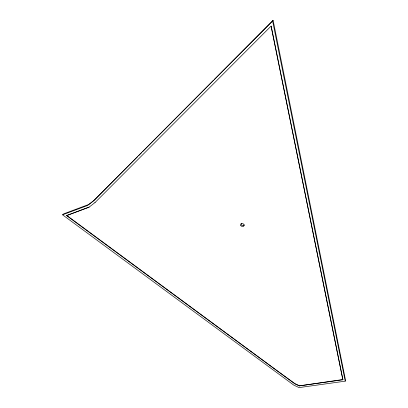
<?xml version="1.0" encoding="UTF-8"?>
<svg xmlns="http://www.w3.org/2000/svg" width="408" height="408" viewBox="0 0 408 408"><rect width="100%" height="100%" fill="white"/><g stroke="black" fill="none" stroke-linecap="round" stroke-linejoin="round"><path stroke-width="0.61" d="M345.219 381.169L345.428 379.71L273.12 20.4L93.371 201.047L87.705 205.428L62.572 214.832L293.745 385.101L299.033 387.6L345.219 381.169L272.575 20.839M89.168 207.06L66.555 215.592L294.77 383.811L299.181 385.892L342.888 379.777L271.157 26.046M299.181 385.892L342.924 379.522M137.516 156.743L94.411 200.088L88.76 204.459L63.694 213.848L62.572 214.832M138.414 155.841L141.556 152.684M142.453 151.781L213.399 80.447M214.297 79.545L273.12 20.4M94.916 202.659L271.06 26.122L342.888 379.777M243.275 226.012L244.224 225.17M95.095 202.49L88.985 207.228L66.555 215.592M299.237 385.642L294.831 383.561L274.865 369.082L66.749 215.424M244.31 224.777A1.678 1.479 28.1 0 1 242.219 225.491A1.678 1.479 28.1 0 1 241.23 223.457M240.751 225.333A1.678 1.479 28.1 0 0 243.53 226.119A1.678 1.479 28.1 0 0 242.622 223.538A1.678 1.479 28.1 0 0 240.751 225.333"/></g></svg>
